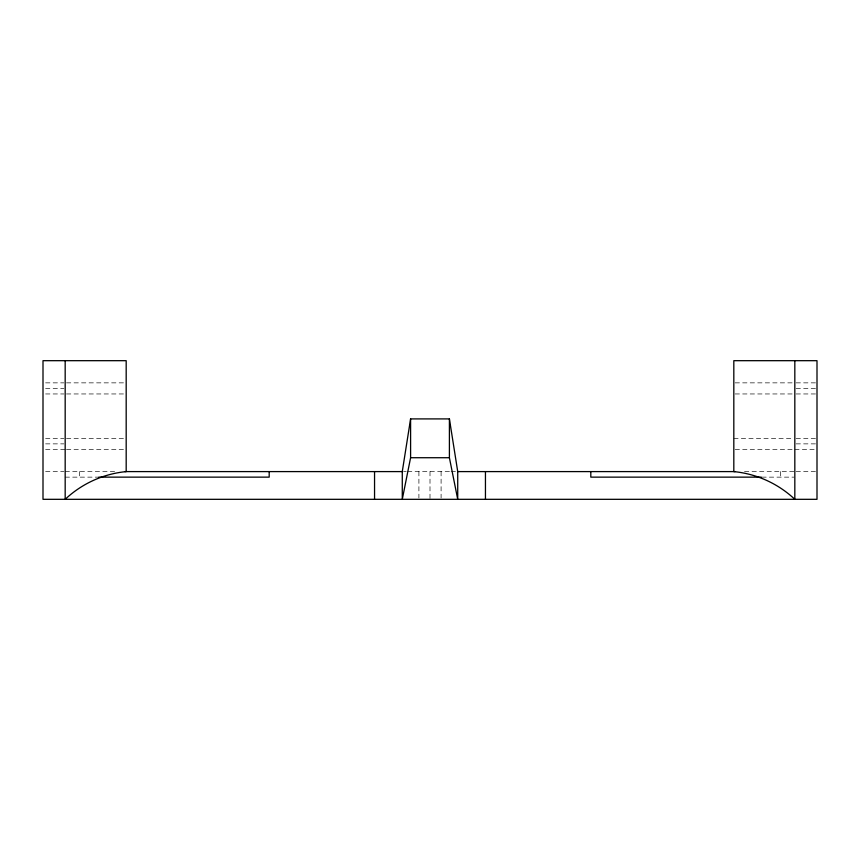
<?xml version="1.0" encoding="UTF-8"?>
<svg xmlns="http://www.w3.org/2000/svg" width="860" height="860" viewBox="0 0 860 860"><rect width="100%" height="100%" fill="white"/><g stroke="black" fill="none" stroke-linecap="round" stroke-linejoin="round"><path stroke-width="0.64" stroke-dasharray="4.3 3.22" d="M45.612 382.861L63.877 382.861M66.51 382.861L124.85 382.861M735.149 382.861L793.49 382.861M796.124 382.861L815.699 382.861M45.612 388.408L63.877 388.408M796.124 388.408L815.699 388.408M45.612 393.955L63.877 393.955M66.51 393.955L126.183 393.955M735.149 393.955L793.49 393.955M796.124 393.955L815.699 393.955M45.612 438.32L63.877 438.32M66.51 438.32L126.183 438.32M733.817 438.32L793.49 438.32M796.124 438.32L815.699 438.32M45.612 443.867L63.877 443.867M796.124 443.867L817 443.867M45.612 449.404L65.177 449.404M66.51 449.404L124.85 449.404M735.149 449.404L793.49 449.404M794.823 449.404L815.699 449.404M45.612 471.592L63.877 471.592M65.177 471.592L115.477 471.592M403.598 471.592L406.232 471.592M407.554 471.592L449.801 471.592M451.124 471.592L456.402 471.592M744.524 471.592L793.866 471.592M796.124 471.592L815.699 471.592M65.177 477.139L98.105 477.139M761.895 477.139L793.866 477.139M780.611 471.592L780.611 477.139M441.094 471.592L441.094 497.994M430 471.592L430 499.316M418.906 471.592L418.906 497.994M79.389 471.592L79.389 477.139"/><path stroke-width="1.29" d="M410.596 418.906L410.596 457.724L402.276 499.316L402.276 471.592L410.596 418.906L449.404 418.906L457.724 471.592L457.724 499.316L449.404 457.724L449.404 418.906M410.596 457.724L449.404 457.724M124.84 471.592L402.276 471.592M457.724 471.592L735.16 471.592M98.739 477.139L269.191 477.139L269.191 471.592M761.261 477.139L590.809 477.139L590.809 471.592M794.823 360.684L794.823 499.316A103.974 103.974 0 0 0 733.817 471.592L733.817 360.684L817 360.684L817 499.316L43 499.316L43 360.684L126.183 360.684L126.183 471.592A103.974 103.974 0 0 0 65.177 499.316L65.177 360.684M485.448 471.592L485.448 499.316M374.551 471.592L374.551 499.316"/></g></svg>
